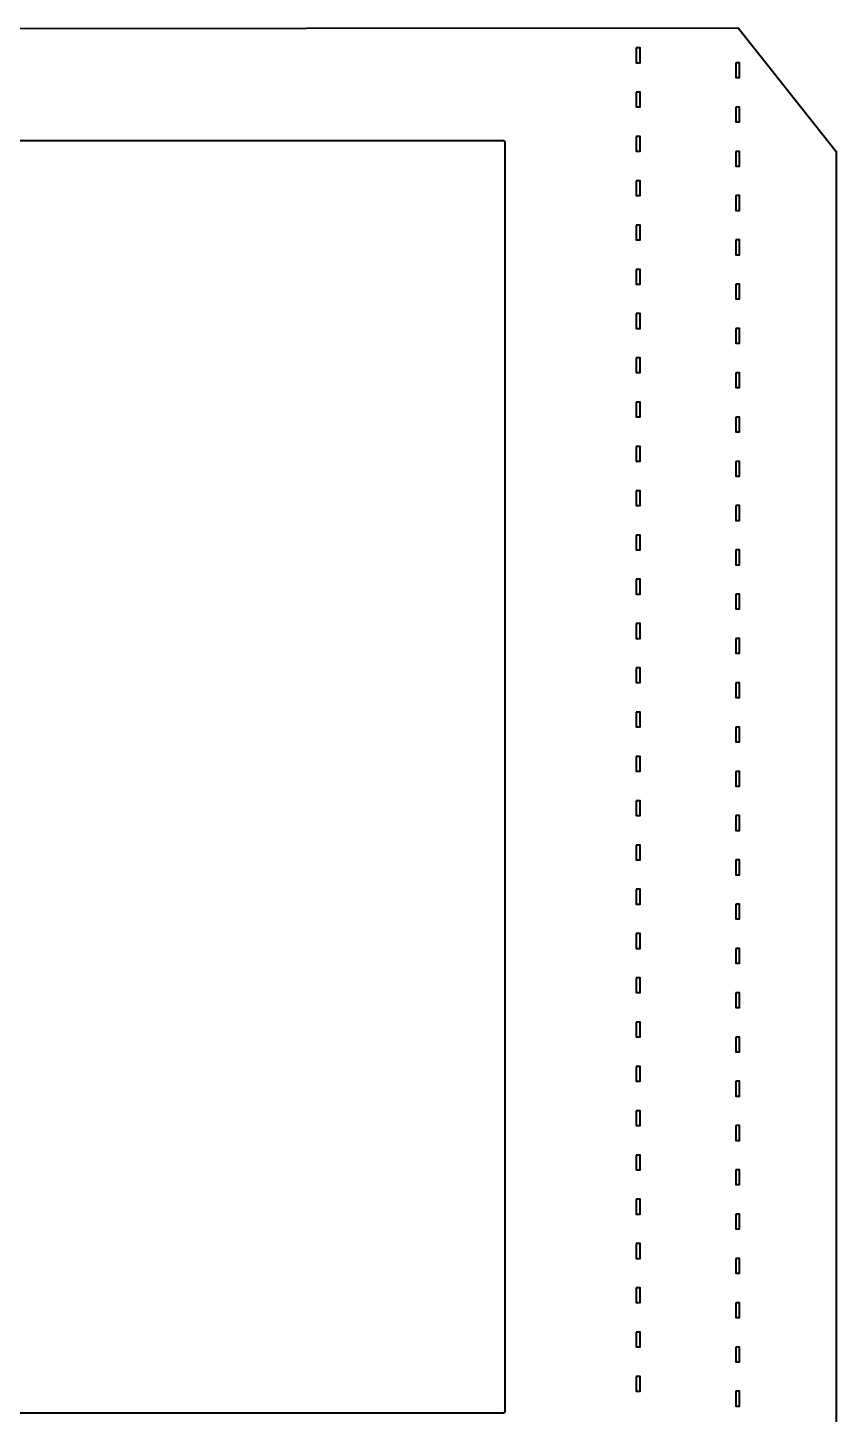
# Model space of a CAD drawing. Header units: centimetres. Extents: x -23.7 to 23.7, y -13.8 to 13.8.
# Drawn here: x 17.28 to 23.66, y 2.57 to 13.51 of the extents above; entities that cross this region are included whole.
import ezdxf

# ---------------------------------------------------------------- set-up
doc = ezdxf.new("R2010")
doc.units = ezdxf.units.CM
doc.header["$MEASUREMENT"] = 0
doc.layers.add('Layer 1', color=7, linetype='Continuous')

msp = doc.modelspace()

# ---------------------------------------------------------------- linework, layer by layer
at = {"layer": 'Layer 1', "color": 58, "lineweight": 40}
for points, knots in [([(22.88777, 13.51045), (22.88777, 13.51045), (2.45965, 13.49498), (2.45965, 13.49498), (2.45965, 13.49498), (2.45965, 13.49498), (2.47148, -2.91576), (2.47148, -2.91576), (2.47148, -2.91576), (2.47148, -2.91576), (3.35412, -3.95764), (3.35412, -3.95764), (3.35412, -3.95764), (3.35412, -3.95764), (11.18142, -3.95764), (11.18142, -3.95764), (11.18142, -3.95764), (11.18142, -3.95764), (11.8666, -2.93032), (11.8666, -2.93032), (11.8666, -2.93032), (11.8666, -2.93032), (11.86843, -2.20328), (11.86843, -2.20328), (11.86843, -2.20328), (11.86843, -2.20328), (11.91484, -2.20146), (11.91484, -2.20146), (11.91484, -2.20146), (11.91484, -2.20146), (11.91484, -3.57183), (11.91484, -3.57183), (11.91484, -3.57183), (11.91484, -3.57183), (12.12322, -3.954), (12.12322, -3.954), (12.12322, -3.954), (12.12322, -3.954), (12.39893, -3.954), (12.39893, -3.954), (12.39893, -3.954), (12.39893, -3.954), (12.57364, -3.5418), (12.57364, -3.5418), (12.57364, -3.5418), (12.57364, -3.5418), (12.57364, -2.20328), (12.57364, -2.20328), (12.57364, -2.20328), (12.57364, -2.20328), (12.55999, -2.20328), (12.55999, -2.20328), (12.55999, -2.20328), (12.55999, -2.20328), (12.55999, -2.10137), (12.55999, -2.10137), (12.55999, -2.10137), (12.55999, -2.10137), (12.58911, -2.10137), (12.58911, -2.10137), (12.58911, -2.10137), (12.58911, -2.10137), (12.58911, -2.20146), (12.58911, -2.20146), (12.58911, -2.20146), (12.58911, -2.20146), (22.86869, -2.20146), (22.86869, -2.20146), (22.86869, -2.20146), (22.86869, -2.20146), (22.86869, -2.14049), (22.86869, -2.14049), (22.86869, -2.14049), (22.86869, -2.14049), (22.89781, -2.14049), (22.89781, -2.14049), (22.89781, -2.14049), (22.89781, -2.14049), (22.89781, -2.18417), (22.89781, -2.18417), (22.89781, -2.18417), (22.89781, -2.18417), (23.66125, -0.88114), (23.66125, -0.88114), (23.66125, -0.88114), (23.66125, -0.88114), (23.66125, 12.53317), (23.66125, 12.53317), (23.66125, 12.53317), (23.66125, 12.53317), (22.8878, 13.51045), (22.8878, 13.51045), (22.8878, 13.51045), (22.8878, 13.51045), (22.88777, 13.51045), (22.88777, 13.51045)], [0, 0, 0, 0, 0.04, 0.04, 0.04, 0.04, 0.08, 0.08, 0.08, 0.08, 0.12, 0.12, 0.12, 0.12, 0.16, 0.16, 0.16, 0.16, 0.2, 0.2, 0.2, 0.2, 0.24, 0.24, 0.24, 0.24, 0.28, 0.28, 0.28, 0.28, 0.32, 0.32, 0.32, 0.32, 0.36, 0.36, 0.36, 0.36, 0.4, 0.4, 0.4, 0.4, 0.44, 0.44, 0.44, 0.44, 0.48, 0.48, 0.48, 0.48, 0.52, 0.52, 0.52, 0.52, 0.56, 0.56, 0.56, 0.56, 0.6, 0.6, 0.6, 0.6, 0.64, 0.64, 0.64, 0.64, 0.68, 0.68, 0.68, 0.68, 0.72, 0.72, 0.72, 0.72, 0.76, 0.76, 0.76, 0.76, 0.8, 0.8, 0.8, 0.8, 0.84, 0.84, 0.84, 0.84, 0.88, 0.88, 0.88, 0.88, 0.92, 0.92, 0.92, 0.92, 1, 1, 1, 1]), ([(22.0843, 13.35121), (22.0843, 13.35121), (22.11342, 13.35121), (22.11342, 13.35121), (22.11342, 13.35121), (22.11342, 13.35121), (22.11342, 13.23474), (22.11342, 13.23474), (22.11342, 13.23474), (22.11342, 13.23474), (22.0843, 13.23474), (22.0843, 13.23474), (22.0843, 13.23474), (22.0843, 13.23474), (22.0843, 13.35121), (22.0843, 13.35121)], [0, 0, 0, 0, 0.2, 0.2, 0.2, 0.2, 0.4, 0.4, 0.4, 0.4, 0.6, 0.6, 0.6, 0.6, 1, 1, 1, 1]), ([(22.86867, 13.23383), (22.86867, 13.23383), (22.89779, 13.23383), (22.89779, 13.23383), (22.89779, 13.23383), (22.89779, 13.23383), (22.89779, 13.11736), (22.89779, 13.11736), (22.89779, 13.11736), (22.89779, 13.11736), (22.86867, 13.11736), (22.86867, 13.11736), (22.86867, 13.11736), (22.86867, 13.11736), (22.86867, 13.23383), (22.86867, 13.23383)], [0, 0, 0, 0, 0.2, 0.2, 0.2, 0.2, 0.4, 0.4, 0.4, 0.4, 0.6, 0.6, 0.6, 0.6, 1, 1, 1, 1]), ([(22.0843, 13.0018), (22.0843, 13.0018), (22.11342, 13.0018), (22.11342, 13.0018), (22.11342, 13.0018), (22.11342, 13.0018), (22.11342, 12.88533), (22.11342, 12.88533), (22.11342, 12.88533), (22.11342, 12.88533), (22.0843, 12.88533), (22.0843, 12.88533), (22.0843, 12.88533), (22.0843, 12.88533), (22.0843, 13.0018), (22.0843, 13.0018)], [0, 0, 0, 0, 0.2, 0.2, 0.2, 0.2, 0.4, 0.4, 0.4, 0.4, 0.6, 0.6, 0.6, 0.6, 1, 1, 1, 1]), ([(22.86867, 12.88442), (22.86867, 12.88442), (22.89779, 12.88442), (22.89779, 12.88442), (22.89779, 12.88442), (22.89779, 12.88442), (22.89779, 12.76795), (22.89779, 12.76795), (22.89779, 12.76795), (22.89779, 12.76795), (22.86867, 12.76795), (22.86867, 12.76795), (22.86867, 12.76795), (22.86867, 12.76795), (22.86867, 12.88442), (22.86867, 12.88442)], [0, 0, 0, 0, 0.2, 0.2, 0.2, 0.2, 0.4, 0.4, 0.4, 0.4, 0.6, 0.6, 0.6, 0.6, 1, 1, 1, 1]), ([(13.6337, 12.61689), (13.6337, 12.61689), (21.03787, 12.61689), (21.03787, 12.61689), (21.03787, 12.61689), (21.04516, 12.61689), (21.05061, 12.61144), (21.05061, 12.60415), (21.05061, 12.60415), (21.05061, 12.60415), (21.05061, 2.59483), (21.05061, 2.59483), (21.05061, 2.59483), (21.05061, 2.58754), (21.04516, 2.58209), (21.03787, 2.58209), (21.03787, 2.58209), (21.03787, 2.58209), (13.6337, 2.58209), (13.6337, 2.58209), (13.6337, 2.58209), (13.62641, 2.58209), (13.62096, 2.58754), (13.62096, 2.59483), (13.62096, 2.59483), (13.62096, 2.59483), (13.62096, 12.60415), (13.62096, 12.60415), (13.62096, 12.60415), (13.62096, 12.61144), (13.62642, 12.61689), (13.6337, 12.61689)], [0, 0, 0, 0, 0.11111111, 0.11111111, 0.11111111, 0.11111111, 0.22222222, 0.22222222, 0.22222222, 0.22222222, 0.33333333, 0.33333333, 0.33333333, 0.33333333, 0.44444444, 0.44444444, 0.44444444, 0.44444444, 0.55555556, 0.55555556, 0.55555556, 0.55555556, 0.66666667, 0.66666667, 0.66666667, 0.66666667, 0.77777778, 0.77777778, 0.77777778, 0.77777778, 1, 1, 1, 1]), ([(22.0843, 12.65238), (22.0843, 12.65238), (22.11342, 12.65238), (22.11342, 12.65238), (22.11342, 12.65238), (22.11342, 12.65238), (22.11342, 12.53591), (22.11342, 12.53591), (22.11342, 12.53591), (22.11342, 12.53591), (22.0843, 12.53591), (22.0843, 12.53591), (22.0843, 12.53591), (22.0843, 12.53591), (22.0843, 12.65238), (22.0843, 12.65238)], [0, 0, 0, 0, 0.2, 0.2, 0.2, 0.2, 0.4, 0.4, 0.4, 0.4, 0.6, 0.6, 0.6, 0.6, 1, 1, 1, 1]), ([(22.86867, 12.535), (22.86867, 12.535), (22.89779, 12.535), (22.89779, 12.535), (22.89779, 12.535), (22.89779, 12.535), (22.89779, 12.41853), (22.89779, 12.41853), (22.89779, 12.41853), (22.89779, 12.41853), (22.86867, 12.41853), (22.86867, 12.41853), (22.86867, 12.41853), (22.86867, 12.41853), (22.86867, 12.535), (22.86867, 12.535)], [0, 0, 0, 0, 0.2, 0.2, 0.2, 0.2, 0.4, 0.4, 0.4, 0.4, 0.6, 0.6, 0.6, 0.6, 1, 1, 1, 1]), ([(22.0843, 12.30296), (22.0843, 12.30296), (22.11342, 12.30296), (22.11342, 12.30296), (22.11342, 12.30296), (22.11342, 12.30296), (22.11342, 12.18649), (22.11342, 12.18649), (22.11342, 12.18649), (22.11342, 12.18649), (22.0843, 12.18649), (22.0843, 12.18649), (22.0843, 12.18649), (22.0843, 12.18649), (22.0843, 12.30296), (22.0843, 12.30296)], [0, 0, 0, 0, 0.2, 0.2, 0.2, 0.2, 0.4, 0.4, 0.4, 0.4, 0.6, 0.6, 0.6, 0.6, 1, 1, 1, 1]), ([(22.86867, 12.18558), (22.86867, 12.18558), (22.89779, 12.18558), (22.89779, 12.18558), (22.89779, 12.18558), (22.89779, 12.18558), (22.89779, 12.06911), (22.89779, 12.06911), (22.89779, 12.06911), (22.89779, 12.06911), (22.86867, 12.06911), (22.86867, 12.06911), (22.86867, 12.06911), (22.86867, 12.06911), (22.86867, 12.18558), (22.86867, 12.18558)], [0, 0, 0, 0, 0.2, 0.2, 0.2, 0.2, 0.4, 0.4, 0.4, 0.4, 0.6, 0.6, 0.6, 0.6, 1, 1, 1, 1]), ([(22.0843, 11.95355), (22.0843, 11.95355), (22.11342, 11.95355), (22.11342, 11.95355), (22.11342, 11.95355), (22.11342, 11.95355), (22.11342, 11.83708), (22.11342, 11.83708), (22.11342, 11.83708), (22.11342, 11.83708), (22.0843, 11.83708), (22.0843, 11.83708), (22.0843, 11.83708), (22.0843, 11.83708), (22.0843, 11.95355), (22.0843, 11.95355)], [0, 0, 0, 0, 0.2, 0.2, 0.2, 0.2, 0.4, 0.4, 0.4, 0.4, 0.6, 0.6, 0.6, 0.6, 1, 1, 1, 1]), ([(22.86867, 11.83617), (22.86867, 11.83617), (22.89779, 11.83617), (22.89779, 11.83617), (22.89779, 11.83617), (22.89779, 11.83617), (22.89779, 11.7197), (22.89779, 11.7197), (22.89779, 11.7197), (22.89779, 11.7197), (22.86867, 11.7197), (22.86867, 11.7197), (22.86867, 11.7197), (22.86867, 11.7197), (22.86867, 11.83617), (22.86867, 11.83617)], [0, 0, 0, 0, 0.2, 0.2, 0.2, 0.2, 0.4, 0.4, 0.4, 0.4, 0.6, 0.6, 0.6, 0.6, 1, 1, 1, 1]), ([(22.0843, 11.60413), (22.0843, 11.60413), (22.11342, 11.60413), (22.11342, 11.60413), (22.11342, 11.60413), (22.11342, 11.60413), (22.11342, 11.48766), (22.11342, 11.48766), (22.11342, 11.48766), (22.11342, 11.48766), (22.0843, 11.48766), (22.0843, 11.48766), (22.0843, 11.48766), (22.0843, 11.48766), (22.0843, 11.60413), (22.0843, 11.60413)], [0, 0, 0, 0, 0.2, 0.2, 0.2, 0.2, 0.4, 0.4, 0.4, 0.4, 0.6, 0.6, 0.6, 0.6, 1, 1, 1, 1]), ([(22.86867, 11.48675), (22.86867, 11.48675), (22.89779, 11.48675), (22.89779, 11.48675), (22.89779, 11.48675), (22.89779, 11.48675), (22.89779, 11.37028), (22.89779, 11.37028), (22.89779, 11.37028), (22.89779, 11.37028), (22.86867, 11.37028), (22.86867, 11.37028), (22.86867, 11.37028), (22.86867, 11.37028), (22.86867, 11.48675), (22.86867, 11.48675)], [0, 0, 0, 0, 0.2, 0.2, 0.2, 0.2, 0.4, 0.4, 0.4, 0.4, 0.6, 0.6, 0.6, 0.6, 1, 1, 1, 1]), ([(22.0843, 11.25471), (22.0843, 11.25471), (22.11342, 11.25471), (22.11342, 11.25471), (22.11342, 11.25471), (22.11342, 11.25471), (22.11342, 11.13824), (22.11342, 11.13824), (22.11342, 11.13824), (22.11342, 11.13824), (22.0843, 11.13824), (22.0843, 11.13824), (22.0843, 11.13824), (22.0843, 11.13824), (22.0843, 11.25471), (22.0843, 11.25471)], [0, 0, 0, 0, 0.2, 0.2, 0.2, 0.2, 0.4, 0.4, 0.4, 0.4, 0.6, 0.6, 0.6, 0.6, 1, 1, 1, 1]), ([(22.86867, 11.13733), (22.86867, 11.13733), (22.89779, 11.13733), (22.89779, 11.13733), (22.89779, 11.13733), (22.89779, 11.13733), (22.89779, 11.02086), (22.89779, 11.02086), (22.89779, 11.02086), (22.89779, 11.02086), (22.86867, 11.02086), (22.86867, 11.02086), (22.86867, 11.02086), (22.86867, 11.02086), (22.86867, 11.13733), (22.86867, 11.13733)], [0, 0, 0, 0, 0.2, 0.2, 0.2, 0.2, 0.4, 0.4, 0.4, 0.4, 0.6, 0.6, 0.6, 0.6, 1, 1, 1, 1]), ([(22.0843, 10.9053), (22.0843, 10.9053), (22.11342, 10.9053), (22.11342, 10.9053), (22.11342, 10.9053), (22.11342, 10.9053), (22.11342, 10.78883), (22.11342, 10.78883), (22.11342, 10.78883), (22.11342, 10.78883), (22.0843, 10.78883), (22.0843, 10.78883), (22.0843, 10.78883), (22.0843, 10.78883), (22.0843, 10.9053), (22.0843, 10.9053)], [0, 0, 0, 0, 0.2, 0.2, 0.2, 0.2, 0.4, 0.4, 0.4, 0.4, 0.6, 0.6, 0.6, 0.6, 1, 1, 1, 1]), ([(22.86867, 10.78792), (22.86867, 10.78792), (22.89779, 10.78792), (22.89779, 10.78792), (22.89779, 10.78792), (22.89779, 10.78792), (22.89779, 10.67145), (22.89779, 10.67145), (22.89779, 10.67145), (22.89779, 10.67145), (22.86867, 10.67145), (22.86867, 10.67145), (22.86867, 10.67145), (22.86867, 10.67145), (22.86867, 10.78792), (22.86867, 10.78792)], [0, 0, 0, 0, 0.2, 0.2, 0.2, 0.2, 0.4, 0.4, 0.4, 0.4, 0.6, 0.6, 0.6, 0.6, 1, 1, 1, 1]), ([(22.0843, 10.55588), (22.0843, 10.55588), (22.11342, 10.55588), (22.11342, 10.55588), (22.11342, 10.55588), (22.11342, 10.55588), (22.11342, 10.43941), (22.11342, 10.43941), (22.11342, 10.43941), (22.11342, 10.43941), (22.0843, 10.43941), (22.0843, 10.43941), (22.0843, 10.43941), (22.0843, 10.43941), (22.0843, 10.55588), (22.0843, 10.55588)], [0, 0, 0, 0, 0.2, 0.2, 0.2, 0.2, 0.4, 0.4, 0.4, 0.4, 0.6, 0.6, 0.6, 0.6, 1, 1, 1, 1]), ([(22.86867, 10.4385), (22.86867, 10.4385), (22.89779, 10.4385), (22.89779, 10.4385), (22.89779, 10.4385), (22.89779, 10.4385), (22.89779, 10.32203), (22.89779, 10.32203), (22.89779, 10.32203), (22.89779, 10.32203), (22.86867, 10.32203), (22.86867, 10.32203), (22.86867, 10.32203), (22.86867, 10.32203), (22.86867, 10.4385), (22.86867, 10.4385)], [0, 0, 0, 0, 0.2, 0.2, 0.2, 0.2, 0.4, 0.4, 0.4, 0.4, 0.6, 0.6, 0.6, 0.6, 1, 1, 1, 1]), ([(22.0843, 10.20647), (22.0843, 10.20647), (22.11342, 10.20647), (22.11342, 10.20647), (22.11342, 10.20647), (22.11342, 10.20647), (22.11342, 10.09), (22.11342, 10.09), (22.11342, 10.09), (22.11342, 10.09), (22.0843, 10.09), (22.0843, 10.09), (22.0843, 10.09), (22.0843, 10.09), (22.0843, 10.20647), (22.0843, 10.20647)], [0, 0, 0, 0, 0.2, 0.2, 0.2, 0.2, 0.4, 0.4, 0.4, 0.4, 0.6, 0.6, 0.6, 0.6, 1, 1, 1, 1]), ([(22.86867, 10.08908), (22.86867, 10.08908), (22.89779, 10.08908), (22.89779, 10.08908), (22.89779, 10.08908), (22.89779, 10.08908), (22.89779, 9.97261), (22.89779, 9.97261), (22.89779, 9.97261), (22.89779, 9.97261), (22.86867, 9.97261), (22.86867, 9.97261), (22.86867, 9.97261), (22.86867, 9.97261), (22.86867, 10.08908), (22.86867, 10.08908)], [0, 0, 0, 0, 0.2, 0.2, 0.2, 0.2, 0.4, 0.4, 0.4, 0.4, 0.6, 0.6, 0.6, 0.6, 1, 1, 1, 1]), ([(22.0843, 9.85705), (22.0843, 9.85705), (22.11342, 9.85705), (22.11342, 9.85705), (22.11342, 9.85705), (22.11342, 9.85705), (22.11342, 9.74058), (22.11342, 9.74058), (22.11342, 9.74058), (22.11342, 9.74058), (22.0843, 9.74058), (22.0843, 9.74058), (22.0843, 9.74058), (22.0843, 9.74058), (22.0843, 9.85705), (22.0843, 9.85705)], [0, 0, 0, 0, 0.2, 0.2, 0.2, 0.2, 0.4, 0.4, 0.4, 0.4, 0.6, 0.6, 0.6, 0.6, 1, 1, 1, 1]), ([(22.86867, 9.73967), (22.86867, 9.73967), (22.89779, 9.73967), (22.89779, 9.73967), (22.89779, 9.73967), (22.89779, 9.73967), (22.89779, 9.6232), (22.89779, 9.6232), (22.89779, 9.6232), (22.89779, 9.6232), (22.86867, 9.6232), (22.86867, 9.6232), (22.86867, 9.6232), (22.86867, 9.6232), (22.86867, 9.73967), (22.86867, 9.73967)], [0, 0, 0, 0, 0.2, 0.2, 0.2, 0.2, 0.4, 0.4, 0.4, 0.4, 0.6, 0.6, 0.6, 0.6, 1, 1, 1, 1]), ([(22.0843, 9.50763), (22.0843, 9.50763), (22.11342, 9.50763), (22.11342, 9.50763), (22.11342, 9.50763), (22.11342, 9.50763), (22.11342, 9.39116), (22.11342, 9.39116), (22.11342, 9.39116), (22.11342, 9.39116), (22.0843, 9.39116), (22.0843, 9.39116), (22.0843, 9.39116), (22.0843, 9.39116), (22.0843, 9.50763), (22.0843, 9.50763)], [0, 0, 0, 0, 0.2, 0.2, 0.2, 0.2, 0.4, 0.4, 0.4, 0.4, 0.6, 0.6, 0.6, 0.6, 1, 1, 1, 1]), ([(22.86867, 9.39025), (22.86867, 9.39025), (22.89779, 9.39025), (22.89779, 9.39025), (22.89779, 9.39025), (22.89779, 9.39025), (22.89779, 9.27378), (22.89779, 9.27378), (22.89779, 9.27378), (22.89779, 9.27378), (22.86867, 9.27378), (22.86867, 9.27378), (22.86867, 9.27378), (22.86867, 9.27378), (22.86867, 9.39025), (22.86867, 9.39025)], [0, 0, 0, 0, 0.2, 0.2, 0.2, 0.2, 0.4, 0.4, 0.4, 0.4, 0.6, 0.6, 0.6, 0.6, 1, 1, 1, 1]), ([(22.0843, 9.15822), (22.0843, 9.15822), (22.11342, 9.15822), (22.11342, 9.15822), (22.11342, 9.15822), (22.11342, 9.15822), (22.11342, 9.04175), (22.11342, 9.04175), (22.11342, 9.04175), (22.11342, 9.04175), (22.0843, 9.04175), (22.0843, 9.04175), (22.0843, 9.04175), (22.0843, 9.04175), (22.0843, 9.15822), (22.0843, 9.15822)], [0, 0, 0, 0, 0.2, 0.2, 0.2, 0.2, 0.4, 0.4, 0.4, 0.4, 0.6, 0.6, 0.6, 0.6, 1, 1, 1, 1]), ([(22.86867, 9.04083), (22.86867, 9.04083), (22.89779, 9.04083), (22.89779, 9.04083), (22.89779, 9.04083), (22.89779, 9.04083), (22.89779, 8.92436), (22.89779, 8.92436), (22.89779, 8.92436), (22.89779, 8.92436), (22.86867, 8.92436), (22.86867, 8.92436), (22.86867, 8.92436), (22.86867, 8.92436), (22.86867, 9.04083), (22.86867, 9.04083)], [0, 0, 0, 0, 0.2, 0.2, 0.2, 0.2, 0.4, 0.4, 0.4, 0.4, 0.6, 0.6, 0.6, 0.6, 1, 1, 1, 1]), ([(22.0843, 8.8088), (22.0843, 8.8088), (22.11342, 8.8088), (22.11342, 8.8088), (22.11342, 8.8088), (22.11342, 8.8088), (22.11342, 8.69233), (22.11342, 8.69233), (22.11342, 8.69233), (22.11342, 8.69233), (22.0843, 8.69233), (22.0843, 8.69233), (22.0843, 8.69233), (22.0843, 8.69233), (22.0843, 8.8088), (22.0843, 8.8088)], [0, 0, 0, 0, 0.2, 0.2, 0.2, 0.2, 0.4, 0.4, 0.4, 0.4, 0.6, 0.6, 0.6, 0.6, 1, 1, 1, 1]), ([(22.86867, 8.69142), (22.86867, 8.69142), (22.89779, 8.69142), (22.89779, 8.69142), (22.89779, 8.69142), (22.89779, 8.69142), (22.89779, 8.57495), (22.89779, 8.57495), (22.89779, 8.57495), (22.89779, 8.57495), (22.86867, 8.57495), (22.86867, 8.57495), (22.86867, 8.57495), (22.86867, 8.57495), (22.86867, 8.69142), (22.86867, 8.69142)], [0, 0, 0, 0, 0.2, 0.2, 0.2, 0.2, 0.4, 0.4, 0.4, 0.4, 0.6, 0.6, 0.6, 0.6, 1, 1, 1, 1]), ([(22.0843, 8.45938), (22.0843, 8.45938), (22.11342, 8.45938), (22.11342, 8.45938), (22.11342, 8.45938), (22.11342, 8.45938), (22.11342, 8.34291), (22.11342, 8.34291), (22.11342, 8.34291), (22.11342, 8.34291), (22.0843, 8.34291), (22.0843, 8.34291), (22.0843, 8.34291), (22.0843, 8.34291), (22.0843, 8.45938), (22.0843, 8.45938)], [0, 0, 0, 0, 0.2, 0.2, 0.2, 0.2, 0.4, 0.4, 0.4, 0.4, 0.6, 0.6, 0.6, 0.6, 1, 1, 1, 1]), ([(22.86867, 8.342), (22.86867, 8.342), (22.89779, 8.342), (22.89779, 8.342), (22.89779, 8.342), (22.89779, 8.342), (22.89779, 8.22553), (22.89779, 8.22553), (22.89779, 8.22553), (22.89779, 8.22553), (22.86867, 8.22553), (22.86867, 8.22553), (22.86867, 8.22553), (22.86867, 8.22553), (22.86867, 8.342), (22.86867, 8.342)], [0, 0, 0, 0, 0.2, 0.2, 0.2, 0.2, 0.4, 0.4, 0.4, 0.4, 0.6, 0.6, 0.6, 0.6, 1, 1, 1, 1]), ([(22.0843, 8.10997), (22.0843, 8.10997), (22.11342, 8.10997), (22.11342, 8.10997), (22.11342, 8.10997), (22.11342, 8.10997), (22.11342, 7.9935), (22.11342, 7.9935), (22.11342, 7.9935), (22.11342, 7.9935), (22.0843, 7.9935), (22.0843, 7.9935), (22.0843, 7.9935), (22.0843, 7.9935), (22.0843, 8.10997), (22.0843, 8.10997)], [0, 0, 0, 0, 0.2, 0.2, 0.2, 0.2, 0.4, 0.4, 0.4, 0.4, 0.6, 0.6, 0.6, 0.6, 1, 1, 1, 1]), ([(22.86867, 7.99259), (22.86867, 7.99259), (22.89779, 7.99259), (22.89779, 7.99259), (22.89779, 7.99259), (22.89779, 7.99259), (22.89779, 7.87612), (22.89779, 7.87612), (22.89779, 7.87612), (22.89779, 7.87612), (22.86867, 7.87612), (22.86867, 7.87612), (22.86867, 7.87612), (22.86867, 7.87612), (22.86867, 7.99259), (22.86867, 7.99259)], [0, 0, 0, 0, 0.2, 0.2, 0.2, 0.2, 0.4, 0.4, 0.4, 0.4, 0.6, 0.6, 0.6, 0.6, 1, 1, 1, 1]), ([(22.0843, 7.76055), (22.0843, 7.76055), (22.11342, 7.76055), (22.11342, 7.76055), (22.11342, 7.76055), (22.11342, 7.76055), (22.11342, 7.64408), (22.11342, 7.64408), (22.11342, 7.64408), (22.11342, 7.64408), (22.0843, 7.64408), (22.0843, 7.64408), (22.0843, 7.64408), (22.0843, 7.64408), (22.0843, 7.76055), (22.0843, 7.76055)], [0, 0, 0, 0, 0.2, 0.2, 0.2, 0.2, 0.4, 0.4, 0.4, 0.4, 0.6, 0.6, 0.6, 0.6, 1, 1, 1, 1]), ([(22.86867, 7.64317), (22.86867, 7.64317), (22.89779, 7.64317), (22.89779, 7.64317), (22.89779, 7.64317), (22.89779, 7.64317), (22.89779, 7.5267), (22.89779, 7.5267), (22.89779, 7.5267), (22.89779, 7.5267), (22.86867, 7.5267), (22.86867, 7.5267), (22.86867, 7.5267), (22.86867, 7.5267), (22.86867, 7.64317), (22.86867, 7.64317)], [0, 0, 0, 0, 0.2, 0.2, 0.2, 0.2, 0.4, 0.4, 0.4, 0.4, 0.6, 0.6, 0.6, 0.6, 1, 1, 1, 1]), ([(22.0843, 7.41113), (22.0843, 7.41113), (22.11342, 7.41113), (22.11342, 7.41113), (22.11342, 7.41113), (22.11342, 7.41113), (22.11342, 7.29466), (22.11342, 7.29466), (22.11342, 7.29466), (22.11342, 7.29466), (22.0843, 7.29466), (22.0843, 7.29466), (22.0843, 7.29466), (22.0843, 7.29466), (22.0843, 7.41113), (22.0843, 7.41113)], [0, 0, 0, 0, 0.2, 0.2, 0.2, 0.2, 0.4, 0.4, 0.4, 0.4, 0.6, 0.6, 0.6, 0.6, 1, 1, 1, 1]), ([(22.86867, 7.29375), (22.86867, 7.29375), (22.89779, 7.29375), (22.89779, 7.29375), (22.89779, 7.29375), (22.89779, 7.29375), (22.89779, 7.17728), (22.89779, 7.17728), (22.89779, 7.17728), (22.89779, 7.17728), (22.86867, 7.17728), (22.86867, 7.17728), (22.86867, 7.17728), (22.86867, 7.17728), (22.86867, 7.29375), (22.86867, 7.29375)], [0, 0, 0, 0, 0.2, 0.2, 0.2, 0.2, 0.4, 0.4, 0.4, 0.4, 0.6, 0.6, 0.6, 0.6, 1, 1, 1, 1]), ([(22.0843, 7.06172), (22.0843, 7.06172), (22.11342, 7.06172), (22.11342, 7.06172), (22.11342, 7.06172), (22.11342, 7.06172), (22.11342, 6.94525), (22.11342, 6.94525), (22.11342, 6.94525), (22.11342, 6.94525), (22.0843, 6.94525), (22.0843, 6.94525), (22.0843, 6.94525), (22.0843, 6.94525), (22.0843, 7.06172), (22.0843, 7.06172)], [0, 0, 0, 0, 0.2, 0.2, 0.2, 0.2, 0.4, 0.4, 0.4, 0.4, 0.6, 0.6, 0.6, 0.6, 1, 1, 1, 1]), ([(22.86867, 6.94434), (22.86867, 6.94434), (22.89779, 6.94434), (22.89779, 6.94434), (22.89779, 6.94434), (22.89779, 6.94434), (22.89779, 6.82787), (22.89779, 6.82787), (22.89779, 6.82787), (22.89779, 6.82787), (22.86867, 6.82787), (22.86867, 6.82787), (22.86867, 6.82787), (22.86867, 6.82787), (22.86867, 6.94434), (22.86867, 6.94434)], [0, 0, 0, 0, 0.2, 0.2, 0.2, 0.2, 0.4, 0.4, 0.4, 0.4, 0.6, 0.6, 0.6, 0.6, 1, 1, 1, 1]), ([(22.0843, 6.7123), (22.0843, 6.7123), (22.11342, 6.7123), (22.11342, 6.7123), (22.11342, 6.7123), (22.11342, 6.7123), (22.11342, 6.59583), (22.11342, 6.59583), (22.11342, 6.59583), (22.11342, 6.59583), (22.0843, 6.59583), (22.0843, 6.59583), (22.0843, 6.59583), (22.0843, 6.59583), (22.0843, 6.7123), (22.0843, 6.7123)], [0, 0, 0, 0, 0.2, 0.2, 0.2, 0.2, 0.4, 0.4, 0.4, 0.4, 0.6, 0.6, 0.6, 0.6, 1, 1, 1, 1]), ([(22.86867, 6.59492), (22.86867, 6.59492), (22.89779, 6.59492), (22.89779, 6.59492), (22.89779, 6.59492), (22.89779, 6.59492), (22.89779, 6.47845), (22.89779, 6.47845), (22.89779, 6.47845), (22.89779, 6.47845), (22.86867, 6.47845), (22.86867, 6.47845), (22.86867, 6.47845), (22.86867, 6.47845), (22.86867, 6.59492), (22.86867, 6.59492)], [0, 0, 0, 0, 0.2, 0.2, 0.2, 0.2, 0.4, 0.4, 0.4, 0.4, 0.6, 0.6, 0.6, 0.6, 1, 1, 1, 1]), ([(22.0843, 6.36289), (22.0843, 6.36289), (22.11342, 6.36289), (22.11342, 6.36289), (22.11342, 6.36289), (22.11342, 6.36289), (22.11342, 6.24642), (22.11342, 6.24642), (22.11342, 6.24642), (22.11342, 6.24642), (22.0843, 6.24642), (22.0843, 6.24642), (22.0843, 6.24642), (22.0843, 6.24642), (22.0843, 6.36289), (22.0843, 6.36289)], [0, 0, 0, 0, 0.2, 0.2, 0.2, 0.2, 0.4, 0.4, 0.4, 0.4, 0.6, 0.6, 0.6, 0.6, 1, 1, 1, 1]), ([(22.86867, 6.2455), (22.86867, 6.2455), (22.89779, 6.2455), (22.89779, 6.2455), (22.89779, 6.2455), (22.89779, 6.2455), (22.89779, 6.12903), (22.89779, 6.12903), (22.89779, 6.12903), (22.89779, 6.12903), (22.86867, 6.12903), (22.86867, 6.12903), (22.86867, 6.12903), (22.86867, 6.12903), (22.86867, 6.2455), (22.86867, 6.2455)], [0, 0, 0, 0, 0.2, 0.2, 0.2, 0.2, 0.4, 0.4, 0.4, 0.4, 0.6, 0.6, 0.6, 0.6, 1, 1, 1, 1]), ([(22.0843, 6.01347), (22.0843, 6.01347), (22.11342, 6.01347), (22.11342, 6.01347), (22.11342, 6.01347), (22.11342, 6.01347), (22.11342, 5.897), (22.11342, 5.897), (22.11342, 5.897), (22.11342, 5.897), (22.0843, 5.897), (22.0843, 5.897), (22.0843, 5.897), (22.0843, 5.897), (22.0843, 6.01347), (22.0843, 6.01347)], [0, 0, 0, 0, 0.2, 0.2, 0.2, 0.2, 0.4, 0.4, 0.4, 0.4, 0.6, 0.6, 0.6, 0.6, 1, 1, 1, 1]), ([(22.86867, 5.89609), (22.86867, 5.89609), (22.89779, 5.89609), (22.89779, 5.89609), (22.89779, 5.89609), (22.89779, 5.89609), (22.89779, 5.77962), (22.89779, 5.77962), (22.89779, 5.77962), (22.89779, 5.77962), (22.86867, 5.77962), (22.86867, 5.77962), (22.86867, 5.77962), (22.86867, 5.77962), (22.86867, 5.89609), (22.86867, 5.89609)], [0, 0, 0, 0, 0.2, 0.2, 0.2, 0.2, 0.4, 0.4, 0.4, 0.4, 0.6, 0.6, 0.6, 0.6, 1, 1, 1, 1]), ([(22.0843, 5.66405), (22.0843, 5.66405), (22.11342, 5.66405), (22.11342, 5.66405), (22.11342, 5.66405), (22.11342, 5.66405), (22.11342, 5.54758), (22.11342, 5.54758), (22.11342, 5.54758), (22.11342, 5.54758), (22.0843, 5.54758), (22.0843, 5.54758), (22.0843, 5.54758), (22.0843, 5.54758), (22.0843, 5.66405), (22.0843, 5.66405)], [0, 0, 0, 0, 0.2, 0.2, 0.2, 0.2, 0.4, 0.4, 0.4, 0.4, 0.6, 0.6, 0.6, 0.6, 1, 1, 1, 1]), ([(22.86867, 5.54667), (22.86867, 5.54667), (22.89779, 5.54667), (22.89779, 5.54667), (22.89779, 5.54667), (22.89779, 5.54667), (22.89779, 5.4302), (22.89779, 5.4302), (22.89779, 5.4302), (22.89779, 5.4302), (22.86867, 5.4302), (22.86867, 5.4302), (22.86867, 5.4302), (22.86867, 5.4302), (22.86867, 5.54667), (22.86867, 5.54667)], [0, 0, 0, 0, 0.2, 0.2, 0.2, 0.2, 0.4, 0.4, 0.4, 0.4, 0.6, 0.6, 0.6, 0.6, 1, 1, 1, 1]), ([(22.0843, 5.31464), (22.0843, 5.31464), (22.11342, 5.31464), (22.11342, 5.31464), (22.11342, 5.31464), (22.11342, 5.31464), (22.11342, 5.19817), (22.11342, 5.19817), (22.11342, 5.19817), (22.11342, 5.19817), (22.0843, 5.19817), (22.0843, 5.19817), (22.0843, 5.19817), (22.0843, 5.19817), (22.0843, 5.31464), (22.0843, 5.31464)], [0, 0, 0, 0, 0.2, 0.2, 0.2, 0.2, 0.4, 0.4, 0.4, 0.4, 0.6, 0.6, 0.6, 0.6, 1, 1, 1, 1]), ([(22.86867, 5.19725), (22.86867, 5.19725), (22.89779, 5.19725), (22.89779, 5.19725), (22.89779, 5.19725), (22.89779, 5.19725), (22.89779, 5.08078), (22.89779, 5.08078), (22.89779, 5.08078), (22.89779, 5.08078), (22.86867, 5.08078), (22.86867, 5.08078), (22.86867, 5.08078), (22.86867, 5.08078), (22.86867, 5.19725), (22.86867, 5.19725)], [0, 0, 0, 0, 0.2, 0.2, 0.2, 0.2, 0.4, 0.4, 0.4, 0.4, 0.6, 0.6, 0.6, 0.6, 1, 1, 1, 1]), ([(22.0843, 4.96522), (22.0843, 4.96522), (22.11342, 4.96522), (22.11342, 4.96522), (22.11342, 4.96522), (22.11342, 4.96522), (22.11342, 4.84875), (22.11342, 4.84875), (22.11342, 4.84875), (22.11342, 4.84875), (22.0843, 4.84875), (22.0843, 4.84875), (22.0843, 4.84875), (22.0843, 4.84875), (22.0843, 4.96522), (22.0843, 4.96522)], [0, 0, 0, 0, 0.2, 0.2, 0.2, 0.2, 0.4, 0.4, 0.4, 0.4, 0.6, 0.6, 0.6, 0.6, 1, 1, 1, 1]), ([(22.86867, 4.84784), (22.86867, 4.84784), (22.89779, 4.84784), (22.89779, 4.84784), (22.89779, 4.84784), (22.89779, 4.84784), (22.89779, 4.73137), (22.89779, 4.73137), (22.89779, 4.73137), (22.89779, 4.73137), (22.86867, 4.73137), (22.86867, 4.73137), (22.86867, 4.73137), (22.86867, 4.73137), (22.86867, 4.84784), (22.86867, 4.84784)], [0, 0, 0, 0, 0.2, 0.2, 0.2, 0.2, 0.4, 0.4, 0.4, 0.4, 0.6, 0.6, 0.6, 0.6, 1, 1, 1, 1]), ([(22.0843, 4.6158), (22.0843, 4.6158), (22.11342, 4.6158), (22.11342, 4.6158), (22.11342, 4.6158), (22.11342, 4.6158), (22.11342, 4.49933), (22.11342, 4.49933), (22.11342, 4.49933), (22.11342, 4.49933), (22.0843, 4.49933), (22.0843, 4.49933), (22.0843, 4.49933), (22.0843, 4.49933), (22.0843, 4.6158), (22.0843, 4.6158)], [0, 0, 0, 0, 0.2, 0.2, 0.2, 0.2, 0.4, 0.4, 0.4, 0.4, 0.6, 0.6, 0.6, 0.6, 1, 1, 1, 1]), ([(22.86867, 4.49842), (22.86867, 4.49842), (22.89779, 4.49842), (22.89779, 4.49842), (22.89779, 4.49842), (22.89779, 4.49842), (22.89779, 4.38195), (22.89779, 4.38195), (22.89779, 4.38195), (22.89779, 4.38195), (22.86867, 4.38195), (22.86867, 4.38195), (22.86867, 4.38195), (22.86867, 4.38195), (22.86867, 4.49842), (22.86867, 4.49842)], [0, 0, 0, 0, 0.2, 0.2, 0.2, 0.2, 0.4, 0.4, 0.4, 0.4, 0.6, 0.6, 0.6, 0.6, 1, 1, 1, 1]), ([(22.0843, 4.26639), (22.0843, 4.26639), (22.11342, 4.26639), (22.11342, 4.26639), (22.11342, 4.26639), (22.11342, 4.26639), (22.11342, 4.14992), (22.11342, 4.14992), (22.11342, 4.14992), (22.11342, 4.14992), (22.0843, 4.14992), (22.0843, 4.14992), (22.0843, 4.14992), (22.0843, 4.14992), (22.0843, 4.26639), (22.0843, 4.26639)], [0, 0, 0, 0, 0.2, 0.2, 0.2, 0.2, 0.4, 0.4, 0.4, 0.4, 0.6, 0.6, 0.6, 0.6, 1, 1, 1, 1]), ([(22.86867, 4.149), (22.86867, 4.149), (22.89779, 4.149), (22.89779, 4.149), (22.89779, 4.149), (22.89779, 4.149), (22.89779, 4.03253), (22.89779, 4.03253), (22.89779, 4.03253), (22.89779, 4.03253), (22.86867, 4.03253), (22.86867, 4.03253), (22.86867, 4.03253), (22.86867, 4.03253), (22.86867, 4.149), (22.86867, 4.149)], [0, 0, 0, 0, 0.2, 0.2, 0.2, 0.2, 0.4, 0.4, 0.4, 0.4, 0.6, 0.6, 0.6, 0.6, 1, 1, 1, 1]), ([(22.0843, 3.91697), (22.0843, 3.91697), (22.11342, 3.91697), (22.11342, 3.91697), (22.11342, 3.91697), (22.11342, 3.91697), (22.11342, 3.8005), (22.11342, 3.8005), (22.11342, 3.8005), (22.11342, 3.8005), (22.0843, 3.8005), (22.0843, 3.8005), (22.0843, 3.8005), (22.0843, 3.8005), (22.0843, 3.91697), (22.0843, 3.91697)], [0, 0, 0, 0, 0.2, 0.2, 0.2, 0.2, 0.4, 0.4, 0.4, 0.4, 0.6, 0.6, 0.6, 0.6, 1, 1, 1, 1]), ([(22.86867, 3.79959), (22.86867, 3.79959), (22.89779, 3.79959), (22.89779, 3.79959), (22.89779, 3.79959), (22.89779, 3.79959), (22.89779, 3.68312), (22.89779, 3.68312), (22.89779, 3.68312), (22.89779, 3.68312), (22.86867, 3.68312), (22.86867, 3.68312), (22.86867, 3.68312), (22.86867, 3.68312), (22.86867, 3.79959), (22.86867, 3.79959)], [0, 0, 0, 0, 0.2, 0.2, 0.2, 0.2, 0.4, 0.4, 0.4, 0.4, 0.6, 0.6, 0.6, 0.6, 1, 1, 1, 1]), ([(22.0843, 3.56755), (22.0843, 3.56755), (22.11342, 3.56755), (22.11342, 3.56755), (22.11342, 3.56755), (22.11342, 3.56755), (22.11342, 3.45108), (22.11342, 3.45108), (22.11342, 3.45108), (22.11342, 3.45108), (22.0843, 3.45108), (22.0843, 3.45108), (22.0843, 3.45108), (22.0843, 3.45108), (22.0843, 3.56755), (22.0843, 3.56755)], [0, 0, 0, 0, 0.2, 0.2, 0.2, 0.2, 0.4, 0.4, 0.4, 0.4, 0.6, 0.6, 0.6, 0.6, 1, 1, 1, 1]), ([(22.86867, 3.45017), (22.86867, 3.45017), (22.89779, 3.45017), (22.89779, 3.45017), (22.89779, 3.45017), (22.89779, 3.45017), (22.89779, 3.3337), (22.89779, 3.3337), (22.89779, 3.3337), (22.89779, 3.3337), (22.86867, 3.3337), (22.86867, 3.3337), (22.86867, 3.3337), (22.86867, 3.3337), (22.86867, 3.45017), (22.86867, 3.45017)], [0, 0, 0, 0, 0.2, 0.2, 0.2, 0.2, 0.4, 0.4, 0.4, 0.4, 0.6, 0.6, 0.6, 0.6, 1, 1, 1, 1]), ([(22.0843, 3.21814), (22.0843, 3.21814), (22.11342, 3.21814), (22.11342, 3.21814), (22.11342, 3.21814), (22.11342, 3.21814), (22.11342, 3.10167), (22.11342, 3.10167), (22.11342, 3.10167), (22.11342, 3.10167), (22.0843, 3.10167), (22.0843, 3.10167), (22.0843, 3.10167), (22.0843, 3.10167), (22.0843, 3.21814), (22.0843, 3.21814)], [0, 0, 0, 0, 0.2, 0.2, 0.2, 0.2, 0.4, 0.4, 0.4, 0.4, 0.6, 0.6, 0.6, 0.6, 1, 1, 1, 1]), ([(22.86867, 3.10076), (22.86867, 3.10076), (22.89779, 3.10076), (22.89779, 3.10076), (22.89779, 3.10076), (22.89779, 3.10076), (22.89779, 2.98429), (22.89779, 2.98429), (22.89779, 2.98429), (22.89779, 2.98429), (22.86867, 2.98429), (22.86867, 2.98429), (22.86867, 2.98429), (22.86867, 2.98429), (22.86867, 3.10076), (22.86867, 3.10076)], [0, 0, 0, 0, 0.2, 0.2, 0.2, 0.2, 0.4, 0.4, 0.4, 0.4, 0.6, 0.6, 0.6, 0.6, 1, 1, 1, 1]), ([(22.0843, 2.86872), (22.0843, 2.86872), (22.11342, 2.86872), (22.11342, 2.86872), (22.11342, 2.86872), (22.11342, 2.86872), (22.11342, 2.75225), (22.11342, 2.75225), (22.11342, 2.75225), (22.11342, 2.75225), (22.0843, 2.75225), (22.0843, 2.75225), (22.0843, 2.75225), (22.0843, 2.75225), (22.0843, 2.86872), (22.0843, 2.86872)], [0, 0, 0, 0, 0.2, 0.2, 0.2, 0.2, 0.4, 0.4, 0.4, 0.4, 0.6, 0.6, 0.6, 0.6, 1, 1, 1, 1]), ([(22.86867, 2.75134), (22.86867, 2.75134), (22.89779, 2.75134), (22.89779, 2.75134), (22.89779, 2.75134), (22.89779, 2.75134), (22.89779, 2.63487), (22.89779, 2.63487), (22.89779, 2.63487), (22.89779, 2.63487), (22.86867, 2.63487), (22.86867, 2.63487), (22.86867, 2.63487), (22.86867, 2.63487), (22.86867, 2.75134), (22.86867, 2.75134)], [0, 0, 0, 0, 0.2, 0.2, 0.2, 0.2, 0.4, 0.4, 0.4, 0.4, 0.6, 0.6, 0.6, 0.6, 1, 1, 1, 1])]:
    msp.add_open_spline(points, degree=3, knots=knots, dxfattribs=at)

doc.saveas('drawing.dxf')
